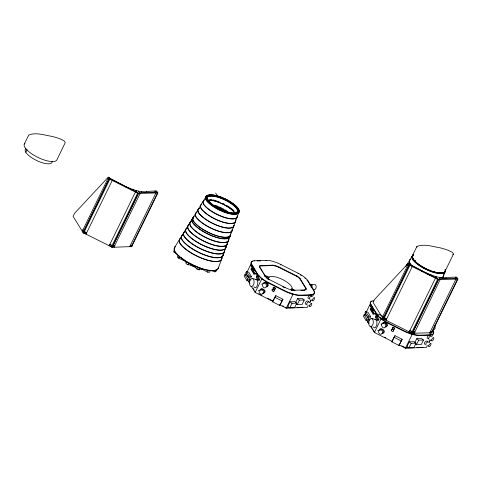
<?xml version="1.0" encoding="UTF-8"?>
<svg xmlns="http://www.w3.org/2000/svg" width="482" height="482" viewBox="0 0 482 482"><rect width="100%" height="100%" fill="white"/><g stroke="black" fill="none" stroke-linecap="round" stroke-linejoin="round"><path stroke-width="0.72" d="M416.876 247.121L416.894 246.495C424.07 243.494 432.583 246.639 439.988 247.79A15.436 2.633 12.7 0 1 448.182 250.303L451.809 252.026L452.887 252.821L453.405 254.165L445.037 271.33A18.093 6.037 26 0 1 430.498 270.757A18.093 6.037 26 0 1 413.387 259.322L412.592 257.87A18.093 6.037 26 0 1 413.182 254.695M311.408 296.334C311.264 293.044 305.696 297.948 308.86 298.593M427.823 342.099C427.739 339.111 422.6 342.973 424.895 344.335M371.833 318.433C374.291 320.379 373.64 325.489 370.803 326.79L370.224 326.724C367.772 324.778 368.417 319.674 371.261 318.367L375.58 319.512L376.846 321.295L376.9 324.458L375.707 327.158L374.55 327.868L373.02 326.844M272.149 289.851L272.764 289.17L273.686 289.29M309.185 302.497C309.215 299.539 304.497 305.715 307.359 304.883M431.191 336.798C431.221 333.839 426.504 340.015 429.366 339.183M260.069 290.104C261.268 286.26 268.022 291.622 263.696 292.942M263.196 283.681C264.196 280.253 270.553 284.272 267.389 286.374M379.28 330.134C380.479 326.29 387.233 331.652 382.907 332.978M218.207 268.42L239.12 211.616M442.597 278.596L445.446 270.854M443.561 274.535L444.868 271.011A17.991 6.007 26 0 1 444.669 271.342M24.299 144.082L28.703 135.05C35.879 132.044 44.392 135.195 51.797 136.346A15.436 2.633 12.7 0 1 59.991 138.858L63.618 140.575L64.69 141.377L65.215 142.72L56.846 159.885A18.093 6.037 26 0 1 42.308 159.307A18.093 6.037 26 0 1 25.197 147.872L24.401 146.426A18.093 6.037 26 0 1 24.992 143.25M25.823 152.27L27.119 149.613M82.85 229.89C84.669 233.216 82.506 227.739 82.205 231.209L83.633 232.963L109.203 245.712M108.251 177.183L108.462 177.533L82.271 231.233L73.095 216.352L74.59 213.285L108.251 177.183L109.39 177.515L110.27 178.936L135.623 191.637L109.155 245.796L112.625 247.278L114.18 247.236L114.764 245.874M82.946 232.408L83.585 231.095M83.043 232.438L109.233 178.738L108.462 177.533M109.233 178.738L83.199 232.71L86.157 233.86M83.633 232.963L109.842 179.232L109.39 179.009M83.82 233.029L84.452 231.734M125.085 187.01L125.386 186.401C132.592 189.613 140.587 192.975 148.631 191.438A86.037 28.721 26 0 1 155.12 191.029L156.222 192.812M126.236 187.552L126.537 186.944M132.02 189.914L132.321 189.299M133.159 190.306L133.46 189.691M136.49 191.3L136.786 190.685M111.438 246.941L137.677 193.155L109.842 179.232M138.599 191.8L138.894 191.185M112.113 247.242L138.238 193.433L138.021 193.065L139.702 193.023M113.071 245.808L138.617 193.427L157.879 192.933L131.688 246.627C134.207 244.169 127.043 245.681 132.092 245.374M112.547 247.218L113.192 245.898L114.818 245.916L112.692 245.814L109.8 244.476L113.192 245.898M112.625 247.278L113.27 245.959M114.62 245.766L140.172 193.384L139.274 192.686L156.511 192.21L155.638 190.788L156.777 191.113L157.879 192.933M141.545 192.3L141.847 191.691M146.401 192.36L146.703 191.746M154.818 191.637L155.12 191.029M114.18 247.236L129.742 246.651L155.933 192.957L155.035 192.252M129.742 246.651L130.489 245.416M157.698 192.655L131.273 246.651M174.297 250.025L173.773 251.104L173.99 252.086L177.629 254.532M173.99 252.086L174.779 250.471M178.689 258.207L179.479 256.587L178.177 255.309L177.388 256.93L178.689 258.207L184.467 260.864L183.6 260.015M184.317 260.738L186.986 262.81M185.57 261.774L186.546 262.401M187.89 264.726L188.679 263.112L186.655 261.883L185.865 263.503L187.89 264.726L190.39 264.925L190.932 263.823M196.017 266.142L195.445 267.311L193.662 266.558L191.896 265.715L192.469 264.546M193.662 266.558L194.234 265.383M195.782 266.112L195.246 267.221L196.921 269.064L199.138 269.908L199.928 268.287L197.71 267.444L196.921 269.064M200.59 268.938L202.175 269.167L199.494 268.655M207.603 272.113L208.393 270.498L210.2 270.739L209.411 272.354L207.603 272.113L201.964 269.203L203.169 269.36M215.044 271.848L215.834 270.227L216.749 269.8L215.96 271.414L215.044 271.848L210.188 270.257M244.928 274.607L244.187 276.12L246.911 280.53L249.17 281.175L249.905 279.662L247.188 275.252L244.928 274.607L247.646 279.012L249.905 279.662M246.441 271.505L245.7 273.017L248.417 277.427L250.676 278.078L251.417 276.566L248.7 272.155L246.441 271.505L249.158 275.915L251.417 276.566M245.718 274.782L246.35 273.481M246.983 272.185L251.417 263.094M251.074 265.058L250.736 265.745L253.701 270.547L254.653 270.824L254.99 270.137L254.038 269.866L251.074 265.058L252.026 265.335L254.617 269.534M313.969 291.279A15.894 5.302 26 0 1 310.751 295.141L299.509 295.52A20.31 6.778 26 0 1 283.338 290.501L268.631 283.091A16.286 5.435 26 0 1 257.515 274.451L251.658 264.949L251.833 264.588A13.604 4.543 26 0 1 254.291 260.738L266.203 260.34A17.075 5.7 26 0 1 280.946 264.57L298.231 273.276A14.297 4.772 26 0 1 307.986 280.861L313.794 290.285L313.619 290.64M254.116 261.099L254.291 260.738M251.243 268.504L250.905 269.191L253.869 273.993L254.821 274.27L255.159 273.583L252.194 268.781L251.243 268.504L254.207 273.312L255.159 273.583M246.911 280.53L247.646 279.012M248.417 277.427L249.158 275.915M253.701 270.547L254.038 269.866M253.869 273.993L254.207 273.312M305.793 289.893A6.748 2.253 26 0 0 305.727 288.375L305.901 288.019L300.093 278.596A5.151 1.717 26 0 0 296.575 275.861L279.289 267.155A7.929 2.645 26 0 0 272.444 265.19L260.533 265.594A4.459 1.488 26 0 0 259.726 266.853L259.551 267.215L262.678 272.282M259.346 266.709A4.459 1.488 26 0 1 260.358 265.95L260.533 265.594M257.515 274.451L257.689 274.089L251.833 264.588M256.629 276.415L256.171 277.355L257.858 280.09L259.256 280.494L259.714 279.554L258.027 276.819L256.629 276.415L258.316 279.15L259.714 279.554M257.388 276.457L257.846 275.517L256.165 272.788L255.707 273.722L257.388 276.457L258.792 276.861L259.25 275.921L257.846 275.517M266.028 260.696L266.203 260.34M257.858 280.09L258.316 279.15M273.083 301.485L255.177 292.447L261.828 278.813M265.612 277.011A7.14 2.386 26 0 1 265.407 276.716L265.582 276.355L259.726 266.853M260.358 265.95L272.27 265.552L272.444 265.19M268.631 283.091L268.805 282.735A16.286 5.435 26 0 1 257.689 274.089M272.27 265.552A7.929 2.645 26 0 1 279.114 267.516L279.289 267.155M280.771 264.925L280.946 264.57M272.547 301.804L275.788 295.653L282.934 299.25L280.717 303.799L279.693 305.401L272.547 301.804L275.788 295.653M283.338 290.501L283.512 290.14A20.31 6.778 26 0 0 299.683 295.159L310.926 294.779A15.894 5.302 26 0 0 313.794 290.285M284.832 287.832L285.007 287.471L270.456 280.144A7.14 2.386 26 0 1 265.582 276.355M279.693 305.401L282.934 299.25M305.727 288.375L299.918 278.958A5.151 1.717 26 0 0 296.4 276.222L296.575 275.861M298.057 273.637L298.231 273.276M299.918 278.958L300.093 278.596M279.656 304.781L286.272 308.112L292.923 294.472L294.424 294.424M290.05 301.804L287.832 306.353L289.766 307.853L294.592 307.691L296.81 303.148L294.876 301.642L290.05 301.804L291.984 303.311L296.81 303.148M289.766 307.853L291.984 303.311M295.617 302.551L297.514 298.653L302.341 298.491L304.275 299.997L302.057 304.54L297.231 304.702L296.267 303.949M299.509 295.52L299.683 295.159M307.986 280.861L307.811 281.223L308.974 283.109M297.231 304.702L299.449 300.159L304.275 299.997M300.895 290.405L304.51 290.285L304.684 289.929A6.748 2.253 26 0 0 305.901 288.019M310.751 295.141L310.926 294.779M308.221 305.455L307.275 307.408L286.272 308.112M309.806 302.208L310.757 300.262M312.655 296.364L313.927 293.767M309.944 302.533L311.203 299.955M366.398 315.288L364.139 314.638L363.404 316.15L366.121 320.56L368.381 321.211L369.116 319.699L364.91 313.053L365.651 311.541L367.911 312.185L370.628 316.596L369.893 318.108L367.633 317.463L368.368 315.951L365.651 311.541M364.928 314.812L365.567 313.517M366.2 312.216L370.315 303.774M370.284 305.094L369.953 305.775L372.911 310.583L373.863 310.854L374.201 310.173L373.249 309.896L370.284 305.094L371.236 305.365L373.827 309.571M433.493 333.46A15.894 5.302 26 0 1 429.962 335.171L418.719 335.55A20.31 6.778 26 0 1 402.548 330.532L387.841 323.127A16.286 5.435 26 0 1 376.725 314.481L370.869 304.979L371.044 304.624A13.604 4.543 26 0 1 373.502 300.774L373.327 301.13M370.453 308.54L370.122 309.227L373.08 314.029L374.038 314.3L374.369 313.619L371.405 308.811L370.453 308.54L373.417 313.342L374.369 313.619M366.121 320.56L366.856 319.048L364.139 314.638M372.911 310.583L373.249 309.896M373.08 314.029L373.417 313.342M375.839 316.451L375.382 317.391L377.069 320.12L378.466 320.524L378.924 319.584L377.243 316.855L375.839 316.451L377.527 319.186L378.924 319.584M376.725 314.481L376.906 314.125L371.044 304.624M376.605 316.493L377.063 315.553L375.376 312.818L374.918 313.758L376.605 316.493L378.002 316.891L378.46 315.957L377.063 315.553M377.069 320.12L377.527 319.186M392.294 341.521L374.394 332.484L381.045 318.843L380.268 317.584M382.865 316.023C384.69 319.349 382.527 313.872 382.226 317.343L383.07 317.584M382.292 317.367L408.483 263.666L408.272 263.317L374.61 299.418L373.116 302.485L383.214 318.843L409.224 331.845M412.49 255.526L416.894 246.495M382.967 318.542L383.606 317.228M383.063 318.572L409.254 264.871L408.483 263.666M383.214 318.843L409.254 264.871M383.672 319.06L409.863 265.365L409.405 265.142M384.467 317.867L383.841 319.162M387.841 323.127L388.016 322.765A16.286 5.435 26 0 1 376.906 314.125M421.714 271.402L422.015 270.788L418.792 268.998A86.037 28.721 26 0 0 409.561 264.214M391.758 341.834L394.999 335.683L402.145 339.28L399.927 343.829L398.903 345.431L391.758 341.834L394.999 335.683M426.257 273.686L426.558 273.077C433.439 276.017 441.036 279.066 448.652 277.572A86.037 28.721 26 0 1 455.141 277.162L456.237 278.945M427.413 274.21L427.715 273.595M428.576 274.704L428.872 274.095M402.548 330.532L402.723 330.176A20.31 6.778 26 0 0 418.894 335.195L430.137 334.815A15.894 5.302 26 0 0 433.011 330.315L432.836 330.676M429.733 275.18L430.034 274.565M430.89 275.626L431.191 275.011M432.041 276.047L432.336 275.433M398.903 345.431L402.145 339.28M435.415 277.132L435.716 276.517L437.409 279.253L435.71 276.517M414.839 332.05L412.779 332.056L409.869 330.525L412.713 331.947L414.839 332.05L414.195 333.369L412.646 333.411L409.176 331.929L435.644 277.771L410.284 265.07L409.411 263.648L408.272 263.317M411.459 333.074L437.698 279.289L409.863 265.365M412.128 333.375L438.259 279.566L435.535 277.951M413.092 331.941L438.638 279.56L457.9 279.066L431.709 332.761C434.228 330.303 427.064 331.815 432.113 331.508M412.568 333.351L413.213 332.032M398.867 344.811L405.483 348.143L412.134 334.508L413.634 334.454M412.646 333.411L413.291 332.092M439.632 278.138L439.933 277.524M409.26 341.834L407.043 346.383L408.977 347.89L413.803 347.727L416.02 343.178L414.086 341.678L409.26 341.834L411.194 343.341L416.02 343.178M414.195 333.369L440.187 279.518L439.295 278.819L456.532 278.343L455.653 276.921L456.791 277.246L457.9 279.066M414.14 333.327L414.785 332.008M442.476 278.536L442.777 277.921M408.977 347.89L411.194 343.341M442.982 278.572L443.277 277.957M443.356 278.596L443.651 277.981M444.187 278.626L444.488 278.012M444.976 278.614L445.278 278.006M445.723 278.572L446.025 277.957M414.827 342.582L416.725 338.683L421.551 338.527L423.485 340.027L421.268 344.576L416.442 344.738L415.478 343.985M446.422 278.494L446.718 277.879M418.719 335.55L418.894 335.195M416.442 344.738L418.665 340.19L423.485 340.027M455.213 278.608L455.87 277.271M413.996 333.213L429.763 332.785L455.948 279.09L455.056 278.385M429.763 332.785L430.51 331.55M429.962 335.171L430.137 334.815M431.348 332.827L457.581 279.06M427.438 345.492L426.486 347.438L405.483 348.143M429.016 342.244L429.968 340.292M431.872 336.4L433.137 333.803M429.155 342.569L430.414 339.985M112.439 180.021L86.019 234.101M109.155 245.796L109.324 245.513L111.806 246.76L112.42 247.724M412.453 266.154L386.034 320.235M386.269 319.855L383.829 318.819M409.176 331.929L409.453 331.465M174.454 247.7L206.169 196.445M405.838 266.438L412.49 255.683M311.089 287.133L311.456 285.236L310.673 284.705M311.631 287.549C312.499 286.832 312.396 283.711 310.878 284.717M382.557 323.241C384.232 320.651 389.516 324.47 386.6 326.41M263.202 283.428C265.202 280.572 270.372 286.025 266.498 287.031M260.069 289.851C262.443 286.645 267.516 293.52 262.756 293.424M379.28 329.887C381.654 326.676 386.727 333.556 381.967 333.46M452.833 254.671L453.405 254.165M382.714 323.079C385.461 320.855 389.516 327.194 385.1 327.037M310.155 299.147C307.799 299.876 310.727 295.014 312.035 296.123M393.192 331.146C395.318 330.043 390.968 328.905 392.499 327.597C394.354 326.609 395.475 330.278 393.041 329.327M426.239 345.088C424.522 344.793 427.251 340.997 428.456 341.889M273.68 291.134C276.409 290.435 271.794 288.814 273.282 287.567C275.144 286.573 276.264 290.242 273.824 289.29M257.093 260.997L260.816 260.87M264.967 276.047L266.468 275.993L269.125 277.331M264.793 276.403L266.293 276.355L268.95 277.692M304.684 289.929L293.448 290.26A11.158 3.723 26 0 1 285.953 287.935L285.007 287.471M285.718 307.847L288.706 307.751M296.942 307.474L302.925 307.269M429.715 333.285L431.209 333.231M404.928 347.884L408.67 347.757M416.9 347.48L422.889 347.281M137.677 193.155L138.617 193.427M129.845 246.736L131.447 246.688M437.698 279.289L438.638 279.56M429.866 332.869L431.468 332.821M439.723 279.156L438.042 279.199L438.259 279.566M311.342 284.428L315.264 284.627C316.758 285.808 316.361 288.905 314.638 289.7L313.71 289.079M428.07 338.623C425.431 338.117 429.07 333.924 430.565 335.635M309.781 284.085L310.36 284.476L310.553 285.573M309.769 284.32L310.426 285.591M252.622 278.403L252.044 278.331C249.206 279.638 248.555 284.742 251.014 286.694L251.592 286.76C254.43 285.452 255.08 280.349 252.622 278.403L256.888 279.825L257.804 282.247L257.689 284.428L256.496 287.121L255.333 287.832L253.803 286.808M255.791 279.409L256.37 279.476M375.002 319.439L375.58 319.512M199.53 268.588L200.626 268.872M376.328 313.806L381.364 315.252M368.368 315.951L370.628 316.596M366.856 319.048L369.116 319.699M367.392 322.428L368.832 322.844M393.252 328.989C397.066 329.688 392.095 325.049 392.517 328.369M274.041 288.959C277.53 289.809 273.571 285.121 273.18 288.079M392.896 329.327L391.529 329.447L391.715 330.646M195.481 267.245L190.203 264.732L191.896 265.715M305.678 304.299C303.829 303.112 307.161 299.852 308.558 301.334M178.033 257.225L179.316 257.816M426.558 273.077L422.015 270.788M192.167 265.275L193.782 266.04M192.137 265.341L193.746 266.106M125.386 186.401L118.771 182.865A86.037 28.721 26 0 0 108.872 177.75M135.514 191.818L138.238 193.433M409.965 331.959L411.206 332.58M279.114 267.516L296.4 276.222M381.045 318.843L383.69 320.181M409.489 333.176L412.134 334.508M388.016 322.765L402.723 330.176M393.975 337.286L401.12 340.888M291.731 288.718L295.05 290.393M291.556 289.079L294.213 290.417M384.491 337.141L385.823 337.816M401.777 345.853L405.103 347.522M282.85 286.832L284.169 287.501M290.278 293.14L292.923 294.472M268.805 282.735L283.512 290.14M274.764 297.255L281.91 300.852M258.635 293.761L261.955 295.436M267.275 298.117L272.595 300.792M282.566 305.817L283.898 306.486M433.185 329.483L434.21 329.598L435.107 328.302L435.053 325.242M416.725 338.683L418.665 340.19M297.514 298.653L299.449 300.159M198.295 268.986L199.138 269.908M235.337 213.327L234.969 212.809A17.521 5.85 26 0 0 215.333 201.072A17.792 5.941 26 0 0 207.368 200.15M411.827 332.893L412.441 333.857L411.851 332.899M371.128 326.513L372.291 328.405M373.068 329.664L375.014 332.815M367.013 320.518L368.959 323.669M370.899 326.814L374.394 332.484M310.137 284.989L310.908 286.248M311.685 287.501L312.848 289.387M215.653 193.035L217.466 195.969M263.455 273.547L265.407 276.716M249.194 282.072L249.971 283.332M253.08 288.369L254.249 290.26M255.02 291.52L255.797 292.779M247.802 280.488L249.742 283.633M251.682 286.784L255.177 292.447M111.83 246.766L112.396 247.718M413.321 258.973L413.074 258.466A18.262 6.097 26 0 1 412.887 257.972M207.507 199.711L207.73 200.163M52.152 161.578A14.852 4.959 26 0 1 41.223 162.404A14.852 4.959 26 0 1 26.004 152.595L25.353 151.402A14.852 4.959 26 0 1 25.835 148.799M175.099 246.85A25.004 8.345 26 0 0 174.99 251.923A25.004 8.345 26 0 0 203.169 269.203A24.642 8.224 26 0 0 218.485 267.389M227.564 212.345A17.991 6.007 26 0 0 238.084 208.664A17.991 6.007 26 0 0 217.521 196.06A18.262 6.097 26 0 0 206.748 199.235L207.399 200.283A18.262 6.097 26 0 0 227.564 212.345M200.283 268.034A24.347 8.128 26 0 1 198.909 267.54M197.518 267.004A24.347 8.128 26 0 1 194.734 265.823M193.348 265.184A24.347 8.128 26 0 1 189.275 263.094M185.443 260.804A24.347 8.128 26 0 1 184.251 260.009M183.1 259.208A24.347 8.128 26 0 1 180.955 257.587M175.665 246.32A24.98 8.339 26 0 0 175.105 251.737A24.98 8.339 26 0 0 203.253 268.998A24.624 8.218 26 0 0 218.557 267.191M218.31 196.319A18.503 6.176 26 0 1 219.358 196.662M220.425 197.036A18.503 6.176 26 0 1 222.576 197.885M223.648 198.355A18.503 6.176 26 0 1 230.842 202.229M232.655 203.464A18.503 6.176 26 0 1 234.306 204.723M235.059 205.35A18.503 6.176 26 0 1 235.764 205.977M237.011 207.212A18.503 6.176 26 0 1 238.433 208.977A18.503 6.176 26 0 1 227.618 212.773A18.774 6.266 26 0 1 206.459 199.801A18.774 6.266 26 0 1 208.278 195.15M209.501 194.951A18.774 6.266 26 0 1 211.731 194.957M213.436 195.156A18.774 6.266 26 0 1 214.351 195.312M236.035 212.779A17.033 5.688 26 0 0 237.397 209.08L236.801 208.11A17.033 5.688 26 0 0 217.707 196.698A17.304 5.778 26 0 0 207.332 199.241M235.547 212.923A17.033 5.688 26 0 1 231.571 213.008M229.908 212.743A17.033 5.688 26 0 1 229.028 212.562M228.125 212.339A17.033 5.688 26 0 1 227.197 212.086M226.257 211.797A17.304 5.778 26 0 1 225.287 211.471M224.311 211.122A17.304 5.778 26 0 1 223.323 210.742M222.335 210.333A17.304 5.778 26 0 1 216.532 207.435M215.623 206.892A17.304 5.778 26 0 1 213.894 205.772M212.291 204.627A17.304 5.778 26 0 0 213.074 205.199A17.979 6.001 26 0 1 228.016 212.466M211.55 204.049A17.304 5.778 26 0 1 208.097 200.663M238.879 210.959A18.557 6.194 26 0 1 227.42 213.225A18.822 6.284 26 0 1 206.206 200.217A18.822 6.284 26 0 1 207.507 195.71M238.265 209.417A18.557 6.194 26 0 1 238.536 209.959M238.819 210.273A18.533 6.188 26 0 1 227.504 213.026A18.804 6.278 26 0 1 206.32 200.03A18.804 6.278 26 0 1 208.724 195.258M238.614 209.76A18.533 6.188 26 0 0 238.337 209.224A18.533 6.188 26 0 0 237.927 208.646M220.304 197.265A18.533 6.188 26 0 1 222.455 198.114M223.534 198.584A18.533 6.188 26 0 1 230.739 202.464M232.553 203.705A18.533 6.188 26 0 1 234.204 204.958M213.309 195.379A18.804 6.278 26 0 1 214.219 195.535M236.975 212.586A17.081 5.7 26 0 1 236.668 212.839M237.228 212.309A17.081 5.7 26 0 0 237.228 209.525L236.632 208.549A17.081 5.7 26 0 0 217.484 197.108A17.346 5.79 26 0 0 206.995 198.024M237.307 212.11A17.063 5.694 26 0 1 236.367 212.851M235.451 213.171A17.063 5.694 26 0 1 234.909 213.279M237.493 211.797A17.063 5.694 26 0 0 237.307 209.327L236.704 208.357A17.063 5.694 26 0 0 217.587 196.927A17.328 5.784 26 0 0 207.194 199.476M208.405 201.44A17.328 5.784 26 0 1 207.959 200.898M217.033 201.036A19.033 6.35 26 0 0 214.888 200.361A19.304 6.447 26 0 0 212.851 199.843M218.123 201.422A19.033 6.35 26 0 1 219.226 201.844M222.551 203.284A19.033 6.35 26 0 1 224.726 204.368M226.835 205.531A19.033 6.35 26 0 1 233.903 210.616M204.199 200.072A19.304 6.447 26 0 0 203.766 204.26A19.304 6.447 26 0 0 225.522 217.605A19.033 6.35 26 0 0 237.349 216.201M210.044 199.361A19.304 6.447 26 0 1 211.881 199.644M204.091 200.253A19.328 6.453 26 0 0 203.657 204.446A19.328 6.453 26 0 0 225.437 217.804A19.051 6.362 26 0 0 237.277 215.954M234.891 213.002A17.539 5.856 26 0 0 215.237 201.253A17.816 5.947 26 0 0 207.869 200.259M214.827 205.175A19.527 6.519 26 0 1 218.219 206.471M219.352 206.965A19.527 6.519 26 0 1 221.612 208.031M222.726 208.598A19.527 6.519 26 0 1 223.817 209.188M224.889 209.797A19.527 6.519 26 0 1 227.92 211.706M201.548 204.374A19.834 6.621 26 0 0 201.102 208.676A19.834 6.621 26 0 0 223.455 222.383A19.551 6.525 26 0 0 235.529 219.997M201.657 204.193A19.81 6.615 26 0 0 201.211 208.489A19.81 6.615 26 0 0 223.54 222.184A19.527 6.519 26 0 0 235.602 219.798M213.984 205.7A17.997 6.007 26 0 1 226.172 211.453M199.446 208.242A20.34 6.79 26 0 0 198.548 212.905A20.34 6.79 26 0 0 221.467 226.962A20.051 6.694 26 0 0 233.927 225.486M199.114 208.314A20.316 6.784 26 0 0 198.662 212.719A20.316 6.784 26 0 0 221.557 226.763A20.027 6.688 26 0 0 233.999 225.287M197.024 212.176A20.822 6.953 26 0 0 196.108 216.948A20.822 6.953 26 0 0 219.569 231.342A20.527 6.85 26 0 0 232.33 229.348M196.463 212.61A20.847 6.959 26 0 0 195.993 217.135A20.847 6.959 26 0 0 219.485 231.541A20.545 6.856 26 0 0 232.179 229.034M193.921 216.731A21.353 7.128 26 0 0 193.439 221.365A21.353 7.128 26 0 0 217.503 236.12A21.045 7.025 26 0 0 230.583 234.571M194.035 216.551A21.329 7.122 26 0 0 193.553 221.178A21.329 7.122 26 0 0 217.587 235.921A21.021 7.019 26 0 0 230.655 233.878M193.559 217.804A21.515 7.182 26 0 0 192.613 222.732A21.515 7.182 26 0 0 216.858 237.602A21.208 7.079 26 0 0 230.041 236.041M193.674 217.623A21.491 7.176 26 0 0 192.728 222.551A21.491 7.176 26 0 0 216.942 237.403A21.184 7.073 26 0 0 230.113 235.843M191.011 221.449A21.931 7.32 26 0 0 190.517 226.209A21.931 7.32 26 0 0 215.231 241.362A21.618 7.218 26 0 0 228.661 239.771M191.119 221.268A21.907 7.314 26 0 0 190.625 226.022A21.907 7.314 26 0 0 215.315 241.163A21.594 7.206 26 0 0 228.733 239.066M188.516 225.154A22.347 7.459 26 0 0 188.42 229.685A22.347 7.459 26 0 0 213.598 245.127A22.027 7.351 26 0 0 227.287 242.988M188.92 224.835A22.347 7.459 26 0 1 189.402 224.564M189.034 224.654A22.323 7.453 26 0 0 188.528 229.498A22.323 7.453 26 0 0 213.683 244.922A22.003 7.344 26 0 0 227.275 242.241M187.323 227.944A22.762 7.598 26 0 0 186.323 233.161A22.762 7.598 26 0 0 211.966 248.887A22.437 7.489 26 0 0 225.829 246.151M187.432 227.763A22.738 7.591 26 0 0 186.432 232.975A22.738 7.591 26 0 0 212.056 248.688A22.413 7.483 26 0 0 225.901 245.953M184.745 231.607A23.172 7.736 26 0 0 184.22 236.632A23.172 7.736 26 0 0 210.339 252.646A22.847 7.628 26 0 0 224.449 249.863M184.853 231.426A23.154 7.73 26 0 0 184.335 236.451A23.154 7.73 26 0 0 210.423 252.448A22.823 7.616 26 0 0 224.522 249.664M182.226 235.324A23.588 7.875 26 0 0 182.124 240.108A23.588 7.875 26 0 0 208.706 256.412A23.25 7.76 26 0 0 223.16 254.153M182.654 234.987A23.588 7.875 26 0 1 183.166 234.698M182.341 235.144A23.57 7.869 26 0 0 182.238 239.922A23.57 7.869 26 0 0 208.796 256.213A23.232 7.754 26 0 0 223.232 254.502M181.087 238.078A24.004 8.013 26 0 0 180.027 243.585A24.004 8.013 26 0 0 207.079 260.172A23.66 7.899 26 0 0 221.786 257.876M181.196 237.903A23.986 8.007 26 0 0 180.141 243.398A23.986 8.007 26 0 0 207.164 259.973A23.642 7.893 26 0 0 221.859 258.232M268.769 279.53A13.032 4.35 26 0 1 281.639 279.096A13.032 4.35 26 0 1 290.929 289.893M266.805 277.987A22.172 7.405 26 0 1 268.125 278.253M291.255 289.357A22.172 7.405 26 0 1 292.309 290.242M300.232 274.812A14.297 4.772 26 0 1 301.268 275.433M304.907 278.054A14.297 4.772 26 0 1 305.654 278.71M306.907 280A14.297 4.772 26 0 1 307.402 280.626M251.658 264.949A13.604 4.543 26 0 1 251.869 261.63M252.309 261.413A13.604 4.543 26 0 1 252.833 261.256M269.197 279.915A7.14 2.386 26 0 1 268.679 279.602M268.179 279.283A7.14 2.386 26 0 1 267.269 278.626M266.492 277.969A7.14 2.386 26 0 1 266.154 277.644M291.941 290.411A11.158 3.723 26 0 1 291.23 290.254M304.847 290.26A6.748 2.253 26 0 1 304.51 290.285M370.869 304.979A13.604 4.543 26 0 1 372.044 301.286M433.185 331.315A15.894 5.302 26 0 1 433.426 331.911M433.559 332.472A15.894 5.302 26 0 1 433.583 332.99M445.446 269.552A18.485 6.17 26 0 1 437.897 272.685M436.975 272.523A18.485 6.17 26 0 1 434.029 271.806M432.999 271.493A18.75 6.26 26 0 1 431.95 271.143M430.89 270.764A18.75 6.26 26 0 1 412.899 258.852A18.75 6.26 26 0 1 413.321 254.779M412.767 257.502A18.262 6.097 26 0 1 412.791 256.255M415.309 261.274A18.262 6.097 26 0 1 414.195 260.093M413.207 254.96A18.774 6.266 26 0 0 412.785 259.033A18.774 6.266 26 0 0 433.939 272.011A18.503 6.176 26 0 0 445.374 269.751M415.478 260.81A17.28 5.766 26 0 1 414.978 260.256M412.725 255.454A18.804 6.278 26 0 0 412.646 259.268A18.804 6.278 26 0 0 433.83 272.258A18.533 6.188 26 0 0 445.145 269.51M413.068 255.189A18.804 6.278 26 0 1 413.472 254.954M412.96 255.364A18.822 6.284 26 0 0 412.532 259.449A18.822 6.284 26 0 0 433.746 272.457A18.557 6.194 26 0 0 445.067 269.703M410.417 259.485A19.328 6.453 26 0 0 409.983 263.678A19.328 6.453 26 0 0 410.917 264.883M410.525 259.304A19.304 6.447 26 0 0 410.092 263.497A19.304 6.447 26 0 0 412.2 265.944M443.675 275.439A19.033 6.35 26 0 1 440.578 277.891M443.603 275.638A19.051 6.362 26 0 1 441.651 277.813M406.766 265.371A19.834 6.621 26 0 1 407.874 263.606M406.88 265.19A19.81 6.615 26 0 1 407.983 263.425M271.975 289.953C273.535 294.532 276.138 287.905 271.975 289.953M391.191 329.983C392.746 334.568 395.348 327.941 391.191 329.983M309.185 305.931C311.011 309.468 314.053 298.37 309.185 305.931M311.981 300.202C313.806 303.738 316.849 292.64 311.981 300.202M428.402 345.968C430.221 349.504 433.264 338.406 428.402 345.968M431.197 340.238C433.017 343.774 436.059 332.676 431.197 340.238M258.84 290.453C261.069 300.4 267.992 287.501 258.84 290.453M261.973 284.037C264.202 293.978 271.125 281.084 261.973 284.037M378.051 330.489C380.28 340.431 387.203 327.537 378.051 330.489M381.184 324.067C383.413 334.014 390.336 321.114 381.184 324.067M84.296 231.613L86.658 232.782L84.296 231.613M384.317 317.746L386.678 318.915L384.317 317.746M208.206 200.476L207.622 199.524A17.28 5.766 26 0 1 217.81 196.517A17.015 5.682 26 0 1 236.873 207.917L237.475 208.887A17.015 5.682 26 0 1 227.287 211.887A17.28 5.766 26 0 1 208.206 200.476M137.388 193.119L135.695 190.384L137.37 193.113M227.703 212.574A18.485 6.17 26 0 0 238.506 208.784A18.485 6.17 26 0 0 217.376 195.825A18.75 6.26 26 0 0 206.573 199.614A18.75 6.26 26 0 0 227.703 212.574"/></g></svg>
